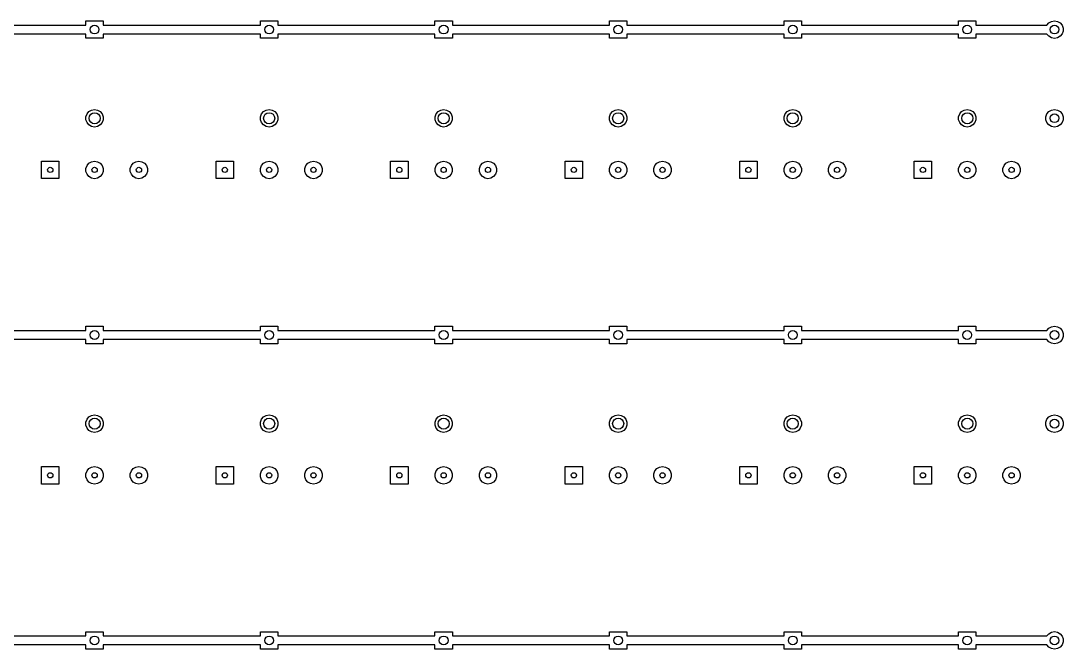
# Model space of a CAD drawing. Extents: x 183 to 424, y -367 to -69.
# Drawn here: x 301 to 420.5, y -210.9 to -138.9 of the extents above; entities that cross this region are included whole.
import ezdxf

# ---------------------------------------------------------------- set-up
doc = ezdxf.new("R2010")
doc.units = 0
doc.header["$MEASUREMENT"] = 0
doc.layers.add('BLACK', color=7, linetype='CONTINUOUS')

msp = doc.modelspace()

# ---------------------------------------------------------------- linework, layer by layer
at = {"layer": 'Black'}
for p, q in [((290.499, -139.412), (308.501, -139.412)), ((308.501, -139.412), (308.501, -138.921)), ((308.501, -138.921), (310.499, -138.921)), ((310.499, -138.921), (310.499, -139.412)), ((310.499, -139.412), (328.501, -139.412)), ((328.501, -139.412), (328.501, -138.921)), ((328.501, -138.921), (330.499, -138.921)), ((330.499, -138.921), (330.499, -139.412)), ((330.499, -139.412), (348.501, -139.412)), ((348.501, -139.412), (348.501, -138.921)), ((348.501, -138.921), (350.499, -138.921)), ((350.499, -138.921), (350.499, -139.412)), ((350.499, -139.412), (368.501, -139.412)), ((368.501, -139.412), (368.501, -138.921)), ((368.501, -138.921), (370.499, -138.921)), ((370.499, -138.921), (370.499, -139.412)), ((370.499, -139.412), (388.501, -139.412)), ((388.501, -139.412), (388.501, -138.921)), ((388.501, -138.921), (390.499, -138.921)), ((390.499, -138.921), (390.499, -139.412)), ((390.499, -139.412), (408.501, -139.412)), ((408.501, -139.412), (408.501, -138.921)), ((408.501, -138.921), (410.499, -138.921)), ((410.499, -138.921), (410.499, -139.412)), ((410.499, -139.412), (418.636, -139.412)), ((418.636, -139.412), (418.855, -139.151)), ((418.855, -139.151), (419.157, -138.977)), ((419.157, -138.977), (419.5, -138.917)), ((419.5, -138.917), (419.843, -138.977)), ((419.843, -138.977), (420.145, -139.151)), ((420.145, -139.151), (420.369, -139.418)), ((420.369, -139.418), (420.488, -139.746)), ((308.501, -140.428), (290.499, -140.428)), ((308.501, -140.919), (308.501, -140.428)), ((310.499, -140.919), (308.501, -140.919)), ((328.501, -140.428), (310.499, -140.428)), ((310.499, -140.428), (310.499, -140.919)), ((328.501, -140.919), (328.501, -140.428)), ((330.499, -140.919), (328.501, -140.919)), ((348.501, -140.428), (330.499, -140.428)), ((330.499, -140.428), (330.499, -140.919)), ((348.501, -140.919), (348.501, -140.428)), ((350.499, -140.919), (348.501, -140.919)), ((368.501, -140.428), (350.499, -140.428)), ((350.499, -140.428), (350.499, -140.919)), ((368.501, -140.919), (368.501, -140.428)), ((370.499, -140.919), (368.501, -140.919)), ((388.501, -140.428), (370.499, -140.428)), ((370.499, -140.428), (370.499, -140.919)), ((388.501, -140.919), (388.501, -140.428)), ((390.499, -140.919), (388.501, -140.919)), ((408.501, -140.428), (390.499, -140.428)), ((390.499, -140.428), (390.499, -140.919)), ((408.501, -140.919), (408.501, -140.428)), ((410.499, -140.919), (408.501, -140.919)), ((418.636, -140.428), (410.499, -140.428)), ((410.499, -140.428), (410.499, -140.919)), ((418.855, -140.689), (418.636, -140.428)), ((419.157, -140.863), (418.855, -140.689)), ((419.5, -140.923), (419.157, -140.863)), ((419.843, -140.863), (419.5, -140.923)), ((420.145, -140.689), (419.843, -140.863)), ((420.369, -140.422), (420.145, -140.689)), ((420.488, -140.094), (420.369, -140.422)), ((420.488, -139.746), (420.488, -140.094)), ((308.855, -149.311), (309.157, -149.137)), ((309.157, -149.137), (309.5, -149.077)), ((309.5, -149.077), (309.843, -149.137)), ((309.843, -149.137), (310.145, -149.311)), ((328.855, -149.311), (329.157, -149.137)), ((329.157, -149.137), (329.5, -149.077)), ((329.5, -149.077), (329.843, -149.137)), ((329.843, -149.137), (330.145, -149.311)), ((348.855, -149.311), (349.157, -149.137)), ((349.157, -149.137), (349.5, -149.077)), ((349.5, -149.077), (349.843, -149.137)), ((349.843, -149.137), (350.145, -149.311)), ((368.855, -149.311), (369.157, -149.137)), ((369.157, -149.137), (369.5, -149.077)), ((369.5, -149.077), (369.843, -149.137)), ((369.843, -149.137), (370.145, -149.311)), ((388.855, -149.311), (389.157, -149.137)), ((389.157, -149.137), (389.5, -149.077)), ((389.5, -149.077), (389.843, -149.137)), ((389.843, -149.137), (390.145, -149.311)), ((408.855, -149.311), (409.157, -149.137)), ((409.157, -149.137), (409.5, -149.077)), ((409.5, -149.077), (409.843, -149.137)), ((409.843, -149.137), (410.145, -149.311)), ((418.855, -149.311), (419.157, -149.137)), ((419.157, -149.137), (419.5, -149.077)), ((419.5, -149.077), (419.843, -149.137)), ((419.843, -149.137), (420.145, -149.311)), ((308.512, -149.906), (308.631, -149.578)), ((308.512, -150.254), (308.512, -149.906)), ((308.631, -150.582), (308.512, -150.254)), ((308.631, -149.578), (308.855, -149.311)), ((310.145, -149.311), (310.369, -149.578)), ((310.369, -149.578), (310.488, -149.906)), ((310.488, -150.254), (310.369, -150.582)), ((310.488, -149.906), (310.488, -150.254)), ((328.512, -149.906), (328.631, -149.578)), ((328.512, -150.254), (328.512, -149.906)), ((328.631, -150.582), (328.512, -150.254)), ((328.631, -149.578), (328.855, -149.311)), ((330.145, -149.311), (330.369, -149.578)), ((330.369, -149.578), (330.488, -149.906)), ((330.488, -150.254), (330.369, -150.582)), ((330.488, -149.906), (330.488, -150.254)), ((348.512, -149.906), (348.631, -149.578)), ((348.512, -150.254), (348.512, -149.906)), ((348.631, -150.582), (348.512, -150.254)), ((348.631, -149.578), (348.855, -149.311)), ((350.145, -149.311), (350.369, -149.578)), ((350.369, -149.578), (350.488, -149.906)), ((350.488, -150.254), (350.369, -150.582)), ((350.488, -149.906), (350.488, -150.254)), ((368.512, -149.906), (368.631, -149.578)), ((368.512, -150.254), (368.512, -149.906)), ((368.631, -150.582), (368.512, -150.254)), ((368.631, -149.578), (368.855, -149.311)), ((370.145, -149.311), (370.369, -149.578)), ((370.369, -149.578), (370.488, -149.906)), ((370.488, -150.254), (370.369, -150.582)), ((370.488, -149.906), (370.488, -150.254)), ((388.512, -149.906), (388.631, -149.578)), ((388.512, -150.254), (388.512, -149.906)), ((388.631, -150.582), (388.512, -150.254)), ((388.631, -149.578), (388.855, -149.311)), ((390.145, -149.311), (390.369, -149.578)), ((390.369, -149.578), (390.488, -149.906)), ((390.488, -150.254), (390.369, -150.582)), ((390.488, -149.906), (390.488, -150.254)), ((408.512, -149.906), (408.631, -149.578)), ((408.512, -150.254), (408.512, -149.906)), ((408.631, -150.582), (408.512, -150.254)), ((408.631, -149.578), (408.855, -149.311)), ((410.145, -149.311), (410.369, -149.578)), ((410.369, -149.578), (410.488, -149.906)), ((410.488, -150.254), (410.369, -150.582)), ((410.488, -149.906), (410.488, -150.254)), ((418.512, -149.906), (418.631, -149.578)), ((418.512, -150.254), (418.512, -149.906)), ((418.631, -150.582), (418.512, -150.254)), ((418.631, -149.578), (418.855, -149.311)), ((420.145, -149.311), (420.369, -149.578)), ((420.369, -149.578), (420.488, -149.906)), ((420.488, -150.254), (420.369, -150.582)), ((420.488, -149.906), (420.488, -150.254)), ((308.855, -150.849), (308.631, -150.582)), ((309.157, -151.023), (308.855, -150.849)), ((309.5, -151.083), (309.157, -151.023)), ((309.843, -151.023), (309.5, -151.083)), ((310.145, -150.849), (309.843, -151.023)), ((310.369, -150.582), (310.145, -150.849)), ((328.855, -150.849), (328.631, -150.582)), ((329.157, -151.023), (328.855, -150.849)), ((329.5, -151.083), (329.157, -151.023)), ((329.843, -151.023), (329.5, -151.083)), ((330.145, -150.849), (329.843, -151.023)), ((330.369, -150.582), (330.145, -150.849)), ((348.855, -150.849), (348.631, -150.582)), ((349.157, -151.023), (348.855, -150.849)), ((349.5, -151.083), (349.157, -151.023)), ((349.843, -151.023), (349.5, -151.083)), ((350.145, -150.849), (349.843, -151.023)), ((350.369, -150.582), (350.145, -150.849)), ((368.855, -150.849), (368.631, -150.582)), ((369.157, -151.023), (368.855, -150.849)), ((369.5, -151.083), (369.157, -151.023)), ((369.843, -151.023), (369.5, -151.083)), ((370.145, -150.849), (369.843, -151.023)), ((370.369, -150.582), (370.145, -150.849)), ((388.855, -150.849), (388.631, -150.582)), ((389.157, -151.023), (388.855, -150.849)), ((389.5, -151.083), (389.157, -151.023)), ((389.843, -151.023), (389.5, -151.083)), ((390.145, -150.849), (389.843, -151.023)), ((390.369, -150.582), (390.145, -150.849)), ((408.855, -150.849), (408.631, -150.582)), ((409.157, -151.023), (408.855, -150.849)), ((409.5, -151.083), (409.157, -151.023)), ((409.843, -151.023), (409.5, -151.083)), ((410.145, -150.849), (409.843, -151.023)), ((410.369, -150.582), (410.145, -150.849)), ((418.855, -150.849), (418.631, -150.582)), ((419.157, -151.023), (418.855, -150.849)), ((419.5, -151.083), (419.157, -151.023)), ((419.843, -151.023), (419.5, -151.083)), ((420.145, -150.849), (419.843, -151.023)), ((420.369, -150.582), (420.145, -150.849)), ((303.42, -157), (303.42, -155)), ((303.42, -155), (305.42, -155)), ((305.42, -155), (305.42, -157)), ((308.631, -155.498), (308.855, -155.231)), ((308.855, -155.231), (309.157, -155.057)), ((309.157, -155.057), (309.5, -154.996)), ((309.5, -154.996), (309.843, -155.057)), ((309.843, -155.057), (310.145, -155.231)), ((310.145, -155.231), (310.369, -155.498)), ((313.711, -155.498), (313.935, -155.231)), ((313.935, -155.231), (314.237, -155.057)), ((314.237, -155.057), (314.58, -154.996)), ((314.58, -154.996), (314.923, -155.057)), ((314.923, -155.057), (315.225, -155.231)), ((315.225, -155.231), (315.449, -155.498)), ((323.42, -157), (323.42, -155)), ((323.42, -155), (325.42, -155)), ((325.42, -155), (325.42, -157)), ((328.631, -155.498), (328.855, -155.231)), ((328.855, -155.231), (329.157, -155.057)), ((329.157, -155.057), (329.5, -154.996)), ((329.5, -154.996), (329.843, -155.057)), ((329.843, -155.057), (330.145, -155.231)), ((330.145, -155.231), (330.369, -155.498)), ((333.711, -155.498), (333.935, -155.231)), ((333.935, -155.231), (334.237, -155.057)), ((334.237, -155.057), (334.58, -154.996)), ((334.58, -154.996), (334.923, -155.057)), ((334.923, -155.057), (335.225, -155.231)), ((335.225, -155.231), (335.449, -155.498)), ((343.42, -157), (343.42, -155)), ((343.42, -155), (345.42, -155)), ((345.42, -155), (345.42, -157)), ((348.631, -155.498), (348.855, -155.231)), ((348.855, -155.231), (349.157, -155.057)), ((349.157, -155.057), (349.5, -154.996)), ((349.5, -154.996), (349.843, -155.057)), ((349.843, -155.057), (350.145, -155.231)), ((350.145, -155.231), (350.369, -155.498)), ((353.711, -155.498), (353.935, -155.231)), ((353.935, -155.231), (354.237, -155.057)), ((354.237, -155.057), (354.58, -154.996)), ((354.58, -154.996), (354.923, -155.057)), ((354.923, -155.057), (355.225, -155.231)), ((355.225, -155.231), (355.449, -155.498)), ((363.42, -157), (363.42, -155)), ((363.42, -155), (365.42, -155)), ((365.42, -155), (365.42, -157)), ((368.631, -155.498), (368.855, -155.231)), ((368.855, -155.231), (369.157, -155.057)), ((369.157, -155.057), (369.5, -154.996)), ((369.5, -154.996), (369.843, -155.057)), ((369.843, -155.057), (370.145, -155.231)), ((370.145, -155.231), (370.369, -155.498)), ((373.711, -155.498), (373.935, -155.231)), ((373.935, -155.231), (374.237, -155.057)), ((374.237, -155.057), (374.58, -154.996)), ((374.58, -154.996), (374.923, -155.057)), ((374.923, -155.057), (375.225, -155.231)), ((375.225, -155.231), (375.449, -155.498)), ((383.42, -157), (383.42, -155)), ((383.42, -155), (385.42, -155)), ((385.42, -155), (385.42, -157)), ((388.631, -155.498), (388.855, -155.231)), ((388.855, -155.231), (389.157, -155.057)), ((389.157, -155.057), (389.5, -154.996)), ((389.5, -154.996), (389.843, -155.057)), ((389.843, -155.057), (390.145, -155.231)), ((390.145, -155.231), (390.369, -155.498)), ((393.711, -155.498), (393.935, -155.231)), ((393.935, -155.231), (394.237, -155.057)), ((394.237, -155.057), (394.58, -154.996)), ((394.58, -154.996), (394.923, -155.057)), ((394.923, -155.057), (395.225, -155.231)), ((395.225, -155.231), (395.449, -155.498)), ((403.42, -157), (403.42, -155)), ((403.42, -155), (405.42, -155)), ((405.42, -155), (405.42, -157)), ((408.631, -155.498), (408.855, -155.231)), ((408.855, -155.231), (409.157, -155.057)), ((409.157, -155.057), (409.5, -154.996)), ((409.5, -154.996), (409.843, -155.057)), ((409.843, -155.057), (410.145, -155.231)), ((410.145, -155.231), (410.369, -155.498)), ((413.711, -155.498), (413.935, -155.231)), ((413.935, -155.231), (414.237, -155.057)), ((414.237, -155.057), (414.58, -154.996)), ((414.58, -154.996), (414.923, -155.057)), ((414.923, -155.057), (415.225, -155.231)), ((415.225, -155.231), (415.449, -155.498)), ((308.511, -155.826), (308.631, -155.498)), ((308.511, -156.174), (308.511, -155.826)), ((308.631, -156.502), (308.511, -156.174)), ((310.369, -155.498), (310.489, -155.826)), ((310.489, -156.174), (310.369, -156.502)), ((310.489, -155.826), (310.489, -156.174)), ((313.591, -155.826), (313.711, -155.498)), ((313.591, -156.174), (313.591, -155.826)), ((313.711, -156.502), (313.591, -156.174)), ((315.449, -155.498), (315.569, -155.826)), ((315.569, -156.174), (315.449, -156.502)), ((315.569, -155.826), (315.569, -156.174)), ((328.511, -155.826), (328.631, -155.498)), ((328.511, -156.174), (328.511, -155.826)), ((328.631, -156.502), (328.511, -156.174)), ((330.369, -155.498), (330.489, -155.826)), ((330.489, -156.174), (330.369, -156.502)), ((330.489, -155.826), (330.489, -156.174)), ((333.591, -155.826), (333.711, -155.498)), ((333.591, -156.174), (333.591, -155.826)), ((333.711, -156.502), (333.591, -156.174)), ((335.449, -155.498), (335.569, -155.826)), ((335.569, -156.174), (335.449, -156.502)), ((335.569, -155.826), (335.569, -156.174)), ((348.511, -155.826), (348.631, -155.498)), ((348.511, -156.174), (348.511, -155.826)), ((348.631, -156.502), (348.511, -156.174)), ((350.369, -155.498), (350.489, -155.826)), ((350.489, -156.174), (350.369, -156.502)), ((350.489, -155.826), (350.489, -156.174)), ((353.591, -155.826), (353.711, -155.498)), ((353.591, -156.174), (353.591, -155.826)), ((353.711, -156.502), (353.591, -156.174)), ((355.449, -155.498), (355.569, -155.826)), ((355.569, -156.174), (355.449, -156.502)), ((355.569, -155.826), (355.569, -156.174)), ((368.511, -155.826), (368.631, -155.498)), ((368.511, -156.174), (368.511, -155.826)), ((368.631, -156.502), (368.511, -156.174)), ((370.369, -155.498), (370.489, -155.826)), ((370.489, -156.174), (370.369, -156.502)), ((370.489, -155.826), (370.489, -156.174)), ((373.591, -155.826), (373.711, -155.498)), ((373.591, -156.174), (373.591, -155.826)), ((373.711, -156.502), (373.591, -156.174)), ((375.449, -155.498), (375.569, -155.826)), ((375.569, -156.174), (375.449, -156.502)), ((375.569, -155.826), (375.569, -156.174)), ((388.511, -155.826), (388.631, -155.498)), ((388.511, -156.174), (388.511, -155.826)), ((388.631, -156.502), (388.511, -156.174)), ((390.369, -155.498), (390.489, -155.826)), ((390.489, -156.174), (390.369, -156.502)), ((390.489, -155.826), (390.489, -156.174)), ((393.591, -155.826), (393.711, -155.498)), ((393.591, -156.174), (393.591, -155.826)), ((393.711, -156.502), (393.591, -156.174)), ((395.449, -155.498), (395.569, -155.826)), ((395.569, -156.174), (395.449, -156.502)), ((395.569, -155.826), (395.569, -156.174)), ((408.511, -155.826), (408.631, -155.498)), ((408.511, -156.174), (408.511, -155.826)), ((408.631, -156.502), (408.511, -156.174)), ((410.369, -155.498), (410.489, -155.826)), ((410.489, -156.174), (410.369, -156.502)), ((410.489, -155.826), (410.489, -156.174)), ((413.591, -155.826), (413.711, -155.498)), ((413.591, -156.174), (413.591, -155.826)), ((413.711, -156.502), (413.591, -156.174)), ((415.449, -155.498), (415.569, -155.826)), ((415.569, -156.174), (415.449, -156.502)), ((415.569, -155.826), (415.569, -156.174)), ((305.42, -157), (303.42, -157)), ((308.855, -156.769), (308.631, -156.502)), ((309.157, -156.943), (308.855, -156.769)), ((309.5, -157.004), (309.157, -156.943)), ((309.843, -156.943), (309.5, -157.004)), ((310.145, -156.769), (309.843, -156.943)), ((310.369, -156.502), (310.145, -156.769)), ((313.935, -156.769), (313.711, -156.502)), ((314.237, -156.943), (313.935, -156.769)), ((314.58, -157.004), (314.237, -156.943)), ((314.923, -156.943), (314.58, -157.004)), ((315.225, -156.769), (314.923, -156.943)), ((315.449, -156.502), (315.225, -156.769)), ((325.42, -157), (323.42, -157)), ((328.855, -156.769), (328.631, -156.502)), ((329.157, -156.943), (328.855, -156.769)), ((329.5, -157.004), (329.157, -156.943)), ((329.843, -156.943), (329.5, -157.004)), ((330.145, -156.769), (329.843, -156.943)), ((330.369, -156.502), (330.145, -156.769)), ((333.935, -156.769), (333.711, -156.502)), ((334.237, -156.943), (333.935, -156.769)), ((334.58, -157.004), (334.237, -156.943)), ((334.923, -156.943), (334.58, -157.004)), ((335.225, -156.769), (334.923, -156.943)), ((335.449, -156.502), (335.225, -156.769)), ((345.42, -157), (343.42, -157)), ((348.855, -156.769), (348.631, -156.502)), ((349.157, -156.943), (348.855, -156.769)), ((349.5, -157.004), (349.157, -156.943)), ((349.843, -156.943), (349.5, -157.004)), ((350.145, -156.769), (349.843, -156.943)), ((350.369, -156.502), (350.145, -156.769)), ((353.935, -156.769), (353.711, -156.502)), ((354.237, -156.943), (353.935, -156.769)), ((354.58, -157.004), (354.237, -156.943)), ((354.923, -156.943), (354.58, -157.004)), ((355.225, -156.769), (354.923, -156.943)), ((355.449, -156.502), (355.225, -156.769)), ((365.42, -157), (363.42, -157)), ((368.855, -156.769), (368.631, -156.502)), ((369.157, -156.943), (368.855, -156.769)), ((369.5, -157.004), (369.157, -156.943)), ((369.843, -156.943), (369.5, -157.004)), ((370.145, -156.769), (369.843, -156.943)), ((370.369, -156.502), (370.145, -156.769)), ((373.935, -156.769), (373.711, -156.502)), ((374.237, -156.943), (373.935, -156.769)), ((374.58, -157.004), (374.237, -156.943)), ((374.923, -156.943), (374.58, -157.004)), ((375.225, -156.769), (374.923, -156.943)), ((375.449, -156.502), (375.225, -156.769)), ((385.42, -157), (383.42, -157)), ((388.855, -156.769), (388.631, -156.502)), ((389.157, -156.943), (388.855, -156.769)), ((389.5, -157.004), (389.157, -156.943)), ((389.843, -156.943), (389.5, -157.004)), ((390.145, -156.769), (389.843, -156.943)), ((390.369, -156.502), (390.145, -156.769)), ((393.935, -156.769), (393.711, -156.502)), ((394.237, -156.943), (393.935, -156.769)), ((394.58, -157.004), (394.237, -156.943)), ((394.923, -156.943), (394.58, -157.004)), ((395.225, -156.769), (394.923, -156.943)), ((395.449, -156.502), (395.225, -156.769)), ((405.42, -157), (403.42, -157)), ((408.855, -156.769), (408.631, -156.502)), ((409.157, -156.943), (408.855, -156.769)), ((409.5, -157.004), (409.157, -156.943)), ((409.843, -156.943), (409.5, -157.004)), ((410.145, -156.769), (409.843, -156.943)), ((410.369, -156.502), (410.145, -156.769)), ((413.935, -156.769), (413.711, -156.502)), ((414.237, -156.943), (413.935, -156.769)), ((414.58, -157.004), (414.237, -156.943)), ((414.923, -156.943), (414.58, -157.004)), ((415.225, -156.769), (414.923, -156.943)), ((415.449, -156.502), (415.225, -156.769)), ((308.501, -174.412), (308.501, -173.921)), ((308.501, -173.921), (310.499, -173.921)), ((310.499, -173.921), (310.499, -174.412)), ((328.501, -174.412), (328.501, -173.921)), ((328.501, -173.921), (330.499, -173.921)), ((330.499, -173.921), (330.499, -174.412)), ((348.501, -174.412), (348.501, -173.921)), ((348.501, -173.921), (350.499, -173.921)), ((350.499, -173.921), (350.499, -174.412)), ((368.501, -174.412), (368.501, -173.921)), ((368.501, -173.921), (370.499, -173.921)), ((370.499, -173.921), (370.499, -174.412)), ((388.501, -174.412), (388.501, -173.921)), ((388.501, -173.921), (390.499, -173.921)), ((390.499, -173.921), (390.499, -174.412)), ((408.501, -174.412), (408.501, -173.921)), ((408.501, -173.921), (410.499, -173.921)), ((410.499, -173.921), (410.499, -174.412)), ((418.636, -174.412), (418.855, -174.151)), ((418.855, -174.151), (419.157, -173.977)), ((419.157, -173.977), (419.5, -173.917)), ((419.5, -173.917), (419.843, -173.977)), ((419.843, -173.977), (420.145, -174.151)), ((420.145, -174.151), (420.369, -174.418)), ((290.499, -174.412), (308.501, -174.412)), ((308.501, -175.428), (290.499, -175.428)), ((308.501, -175.919), (308.501, -175.428)), ((310.499, -174.412), (328.501, -174.412)), ((328.501, -175.428), (310.499, -175.428)), ((310.499, -175.428), (310.499, -175.919)), ((328.501, -175.919), (328.501, -175.428)), ((330.499, -174.412), (348.501, -174.412)), ((348.501, -175.428), (330.499, -175.428)), ((330.499, -175.428), (330.499, -175.919)), ((348.501, -175.919), (348.501, -175.428)), ((350.499, -174.412), (368.501, -174.412)), ((368.501, -175.428), (350.499, -175.428)), ((350.499, -175.428), (350.499, -175.919)), ((368.501, -175.919), (368.501, -175.428)), ((370.499, -174.412), (388.501, -174.412)), ((388.501, -175.428), (370.499, -175.428)), ((370.499, -175.428), (370.499, -175.919)), ((388.501, -175.919), (388.501, -175.428)), ((390.499, -174.412), (408.501, -174.412)), ((408.501, -175.428), (390.499, -175.428)), ((390.499, -175.428), (390.499, -175.919)), ((408.501, -175.919), (408.501, -175.428)), ((410.499, -174.412), (418.636, -174.412)), ((418.636, -175.428), (410.499, -175.428)), ((410.499, -175.428), (410.499, -175.919)), ((418.855, -175.689), (418.636, -175.428)), ((420.369, -175.422), (420.145, -175.689)), ((420.369, -174.418), (420.488, -174.746)), ((420.488, -175.094), (420.369, -175.422)), ((420.488, -174.746), (420.488, -175.094)), ((310.499, -175.919), (308.501, -175.919)), ((330.499, -175.919), (328.501, -175.919)), ((350.499, -175.919), (348.501, -175.919)), ((370.499, -175.919), (368.501, -175.919)), ((390.499, -175.919), (388.501, -175.919)), ((410.499, -175.919), (408.501, -175.919)), ((419.157, -175.863), (418.855, -175.689)), ((419.5, -175.923), (419.157, -175.863)), ((419.843, -175.863), (419.5, -175.923)), ((420.145, -175.689), (419.843, -175.863)), ((308.512, -184.906), (308.631, -184.578)), ((308.512, -185.254), (308.512, -184.906)), ((308.631, -184.578), (308.855, -184.311)), ((308.855, -184.311), (309.157, -184.137)), ((309.157, -184.137), (309.5, -184.077)), ((309.5, -184.077), (309.843, -184.137)), ((309.843, -184.137), (310.145, -184.311)), ((310.145, -184.311), (310.369, -184.578)), ((310.369, -184.578), (310.488, -184.906)), ((310.488, -184.906), (310.488, -185.254)), ((328.512, -184.906), (328.631, -184.578)), ((328.512, -185.254), (328.512, -184.906)), ((328.631, -184.578), (328.855, -184.311)), ((328.855, -184.311), (329.157, -184.137)), ((329.157, -184.137), (329.5, -184.077)), ((329.5, -184.077), (329.843, -184.137)), ((329.843, -184.137), (330.145, -184.311)), ((330.145, -184.311), (330.369, -184.578)), ((330.369, -184.578), (330.488, -184.906)), ((330.488, -184.906), (330.488, -185.254)), ((348.512, -184.906), (348.631, -184.578)), ((348.512, -185.254), (348.512, -184.906)), ((348.631, -184.578), (348.855, -184.311)), ((348.855, -184.311), (349.157, -184.137)), ((349.157, -184.137), (349.5, -184.077)), ((349.5, -184.077), (349.843, -184.137)), ((349.843, -184.137), (350.145, -184.311)), ((350.145, -184.311), (350.369, -184.578)), ((350.369, -184.578), (350.488, -184.906)), ((350.488, -184.906), (350.488, -185.254)), ((368.512, -184.906), (368.631, -184.578)), ((368.512, -185.254), (368.512, -184.906)), ((368.631, -184.578), (368.855, -184.311)), ((368.855, -184.311), (369.157, -184.137)), ((369.157, -184.137), (369.5, -184.077)), ((369.5, -184.077), (369.843, -184.137)), ((369.843, -184.137), (370.145, -184.311)), ((370.145, -184.311), (370.369, -184.578)), ((370.369, -184.578), (370.488, -184.906)), ((370.488, -184.906), (370.488, -185.254)), ((388.512, -184.906), (388.631, -184.578)), ((388.512, -185.254), (388.512, -184.906)), ((388.631, -184.578), (388.855, -184.311)), ((388.855, -184.311), (389.157, -184.137)), ((389.157, -184.137), (389.5, -184.077)), ((389.5, -184.077), (389.843, -184.137)), ((389.843, -184.137), (390.145, -184.311)), ((390.145, -184.311), (390.369, -184.578)), ((390.369, -184.578), (390.488, -184.906)), ((390.488, -184.906), (390.488, -185.254)), ((408.512, -184.906), (408.631, -184.578)), ((408.512, -185.254), (408.512, -184.906)), ((408.631, -184.578), (408.855, -184.311)), ((408.855, -184.311), (409.157, -184.137)), ((409.157, -184.137), (409.5, -184.077)), ((409.5, -184.077), (409.843, -184.137)), ((409.843, -184.137), (410.145, -184.311)), ((410.145, -184.311), (410.369, -184.578)), ((410.369, -184.578), (410.488, -184.906)), ((410.488, -184.906), (410.488, -185.254)), ((418.512, -184.906), (418.631, -184.578)), ((418.512, -185.254), (418.512, -184.906)), ((418.631, -184.578), (418.855, -184.311)), ((418.855, -184.311), (419.157, -184.137)), ((419.157, -184.137), (419.5, -184.077)), ((419.5, -184.077), (419.843, -184.137)), ((419.843, -184.137), (420.145, -184.311)), ((420.145, -184.311), (420.369, -184.578)), ((420.369, -184.578), (420.488, -184.906)), ((420.488, -184.906), (420.488, -185.254)), ((308.631, -185.582), (308.512, -185.254)), ((308.855, -185.849), (308.631, -185.582)), ((309.157, -186.023), (308.855, -185.849)), ((309.5, -186.083), (309.157, -186.023)), ((309.843, -186.023), (309.5, -186.083)), ((310.145, -185.849), (309.843, -186.023)), ((310.369, -185.582), (310.145, -185.849)), ((310.488, -185.254), (310.369, -185.582)), ((328.631, -185.582), (328.512, -185.254)), ((328.855, -185.849), (328.631, -185.582)), ((329.157, -186.023), (328.855, -185.849)), ((329.5, -186.083), (329.157, -186.023)), ((329.843, -186.023), (329.5, -186.083)), ((330.145, -185.849), (329.843, -186.023)), ((330.369, -185.582), (330.145, -185.849)), ((330.488, -185.254), (330.369, -185.582)), ((348.631, -185.582), (348.512, -185.254)), ((348.855, -185.849), (348.631, -185.582)), ((349.157, -186.023), (348.855, -185.849)), ((349.5, -186.083), (349.157, -186.023)), ((349.843, -186.023), (349.5, -186.083)), ((350.145, -185.849), (349.843, -186.023)), ((350.369, -185.582), (350.145, -185.849)), ((350.488, -185.254), (350.369, -185.582)), ((368.631, -185.582), (368.512, -185.254)), ((368.855, -185.849), (368.631, -185.582)), ((369.157, -186.023), (368.855, -185.849)), ((369.5, -186.083), (369.157, -186.023)), ((369.843, -186.023), (369.5, -186.083)), ((370.145, -185.849), (369.843, -186.023)), ((370.369, -185.582), (370.145, -185.849)), ((370.488, -185.254), (370.369, -185.582)), ((388.631, -185.582), (388.512, -185.254)), ((388.855, -185.849), (388.631, -185.582)), ((389.157, -186.023), (388.855, -185.849)), ((389.5, -186.083), (389.157, -186.023)), ((389.843, -186.023), (389.5, -186.083)), ((390.145, -185.849), (389.843, -186.023)), ((390.369, -185.582), (390.145, -185.849)), ((390.488, -185.254), (390.369, -185.582)), ((408.631, -185.582), (408.512, -185.254)), ((408.855, -185.849), (408.631, -185.582)), ((409.157, -186.023), (408.855, -185.849)), ((409.5, -186.083), (409.157, -186.023)), ((409.843, -186.023), (409.5, -186.083)), ((410.145, -185.849), (409.843, -186.023)), ((410.369, -185.582), (410.145, -185.849)), ((410.488, -185.254), (410.369, -185.582)), ((418.631, -185.582), (418.512, -185.254)), ((418.855, -185.849), (418.631, -185.582)), ((419.157, -186.023), (418.855, -185.849)), ((419.5, -186.083), (419.157, -186.023)), ((419.843, -186.023), (419.5, -186.083)), ((420.145, -185.849), (419.843, -186.023)), ((420.369, -185.582), (420.145, -185.849)), ((420.488, -185.254), (420.369, -185.582)), ((303.42, -192), (303.42, -190)), ((303.42, -190), (305.42, -190)), ((305.42, -190), (305.42, -192)), ((308.511, -190.826), (308.631, -190.498)), ((308.511, -191.174), (308.511, -190.826)), ((308.631, -190.498), (308.855, -190.231)), ((308.855, -190.231), (309.157, -190.057)), ((309.157, -190.057), (309.5, -189.996)), ((309.5, -189.996), (309.843, -190.057)), ((309.843, -190.057), (310.145, -190.231)), ((310.145, -190.231), (310.369, -190.498)), ((310.369, -190.498), (310.489, -190.826)), ((310.489, -190.826), (310.489, -191.174)), ((313.591, -190.826), (313.711, -190.498)), ((313.591, -191.174), (313.591, -190.826)), ((313.711, -190.498), (313.935, -190.231)), ((313.935, -190.231), (314.237, -190.057)), ((314.237, -190.057), (314.58, -189.996)), ((314.58, -189.996), (314.923, -190.057)), ((314.923, -190.057), (315.225, -190.231)), ((315.225, -190.231), (315.449, -190.498)), ((315.449, -190.498), (315.569, -190.826)), ((315.569, -190.826), (315.569, -191.174)), ((323.42, -192), (323.42, -190)), ((323.42, -190), (325.42, -190)), ((325.42, -190), (325.42, -192)), ((328.511, -190.826), (328.631, -190.498)), ((328.511, -191.174), (328.511, -190.826)), ((328.631, -190.498), (328.855, -190.231)), ((328.855, -190.231), (329.157, -190.057)), ((329.157, -190.057), (329.5, -189.996)), ((329.5, -189.996), (329.843, -190.057)), ((329.843, -190.057), (330.145, -190.231)), ((330.145, -190.231), (330.369, -190.498)), ((330.369, -190.498), (330.489, -190.826)), ((330.489, -190.826), (330.489, -191.174)), ((333.591, -190.826), (333.711, -190.498)), ((333.591, -191.174), (333.591, -190.826)), ((333.711, -190.498), (333.935, -190.231)), ((333.935, -190.231), (334.237, -190.057)), ((334.237, -190.057), (334.58, -189.996)), ((334.58, -189.996), (334.923, -190.057)), ((334.923, -190.057), (335.225, -190.231)), ((335.225, -190.231), (335.449, -190.498)), ((335.449, -190.498), (335.569, -190.826)), ((335.569, -190.826), (335.569, -191.174)), ((343.42, -192), (343.42, -190)), ((343.42, -190), (345.42, -190)), ((345.42, -190), (345.42, -192)), ((348.511, -190.826), (348.631, -190.498)), ((348.511, -191.174), (348.511, -190.826)), ((348.631, -190.498), (348.855, -190.231)), ((348.855, -190.231), (349.157, -190.057)), ((349.157, -190.057), (349.5, -189.996)), ((349.5, -189.996), (349.843, -190.057)), ((349.843, -190.057), (350.145, -190.231)), ((350.145, -190.231), (350.369, -190.498)), ((350.369, -190.498), (350.489, -190.826)), ((350.489, -190.826), (350.489, -191.174)), ((353.591, -190.826), (353.711, -190.498)), ((353.591, -191.174), (353.591, -190.826)), ((353.711, -190.498), (353.935, -190.231)), ((353.935, -190.231), (354.237, -190.057)), ((354.237, -190.057), (354.58, -189.996)), ((354.58, -189.996), (354.923, -190.057)), ((354.923, -190.057), (355.225, -190.231)), ((355.225, -190.231), (355.449, -190.498)), ((355.449, -190.498), (355.569, -190.826)), ((355.569, -190.826), (355.569, -191.174)), ((363.42, -192), (363.42, -190)), ((363.42, -190), (365.42, -190)), ((365.42, -190), (365.42, -192)), ((368.511, -190.826), (368.631, -190.498)), ((368.511, -191.174), (368.511, -190.826)), ((368.631, -190.498), (368.855, -190.231)), ((368.855, -190.231), (369.157, -190.057)), ((369.157, -190.057), (369.5, -189.996)), ((369.5, -189.996), (369.843, -190.057)), ((369.843, -190.057), (370.145, -190.231)), ((370.145, -190.231), (370.369, -190.498)), ((370.369, -190.498), (370.489, -190.826)), ((370.489, -190.826), (370.489, -191.174)), ((373.591, -190.826), (373.711, -190.498)), ((373.591, -191.174), (373.591, -190.826)), ((373.711, -190.498), (373.935, -190.231)), ((373.935, -190.231), (374.237, -190.057)), ((374.237, -190.057), (374.58, -189.996)), ((374.58, -189.996), (374.923, -190.057)), ((374.923, -190.057), (375.225, -190.231)), ((375.225, -190.231), (375.449, -190.498)), ((375.449, -190.498), (375.569, -190.826)), ((375.569, -190.826), (375.569, -191.174)), ((383.42, -192), (383.42, -190)), ((383.42, -190), (385.42, -190)), ((385.42, -190), (385.42, -192)), ((388.511, -190.826), (388.631, -190.498)), ((388.511, -191.174), (388.511, -190.826)), ((388.631, -190.498), (388.855, -190.231)), ((388.855, -190.231), (389.157, -190.057)), ((389.157, -190.057), (389.5, -189.996)), ((389.5, -189.996), (389.843, -190.057)), ((389.843, -190.057), (390.145, -190.231)), ((390.145, -190.231), (390.369, -190.498)), ((390.369, -190.498), (390.489, -190.826)), ((390.489, -190.826), (390.489, -191.174)), ((393.591, -190.826), (393.711, -190.498)), ((393.591, -191.174), (393.591, -190.826)), ((393.711, -190.498), (393.935, -190.231)), ((393.935, -190.231), (394.237, -190.057)), ((394.237, -190.057), (394.58, -189.996)), ((394.58, -189.996), (394.923, -190.057)), ((394.923, -190.057), (395.225, -190.231)), ((395.225, -190.231), (395.449, -190.498)), ((395.449, -190.498), (395.569, -190.826)), ((395.569, -190.826), (395.569, -191.174)), ((403.42, -192), (403.42, -190)), ((403.42, -190), (405.42, -190)), ((405.42, -190), (405.42, -192)), ((408.511, -190.826), (408.631, -190.498)), ((408.511, -191.174), (408.511, -190.826)), ((408.631, -190.498), (408.855, -190.231)), ((408.855, -190.231), (409.157, -190.057)), ((409.157, -190.057), (409.5, -189.996)), ((409.5, -189.996), (409.843, -190.057)), ((409.843, -190.057), (410.145, -190.231)), ((410.145, -190.231), (410.369, -190.498)), ((410.369, -190.498), (410.489, -190.826)), ((410.489, -190.826), (410.489, -191.174)), ((413.591, -190.826), (413.711, -190.498)), ((413.591, -191.174), (413.591, -190.826)), ((413.711, -190.498), (413.935, -190.231)), ((413.935, -190.231), (414.237, -190.057)), ((414.237, -190.057), (414.58, -189.996)), ((414.58, -189.996), (414.923, -190.057)), ((414.923, -190.057), (415.225, -190.231)), ((415.225, -190.231), (415.449, -190.498)), ((415.449, -190.498), (415.569, -190.826)), ((415.569, -190.826), (415.569, -191.174)), ((305.42, -192), (303.42, -192)), ((308.631, -191.502), (308.511, -191.174)), ((308.855, -191.769), (308.631, -191.502)), ((309.157, -191.943), (308.855, -191.769)), ((309.5, -192.004), (309.157, -191.943)), ((309.843, -191.943), (309.5, -192.004)), ((310.145, -191.769), (309.843, -191.943)), ((310.369, -191.502), (310.145, -191.769)), ((310.489, -191.174), (310.369, -191.502)), ((313.711, -191.502), (313.591, -191.174)), ((313.935, -191.769), (313.711, -191.502)), ((314.237, -191.943), (313.935, -191.769)), ((314.58, -192.004), (314.237, -191.943)), ((314.923, -191.943), (314.58, -192.004)), ((315.225, -191.769), (314.923, -191.943)), ((315.449, -191.502), (315.225, -191.769)), ((315.569, -191.174), (315.449, -191.502)), ((325.42, -192), (323.42, -192)), ((328.631, -191.502), (328.511, -191.174)), ((328.855, -191.769), (328.631, -191.502)), ((329.157, -191.943), (328.855, -191.769)), ((329.5, -192.004), (329.157, -191.943)), ((329.843, -191.943), (329.5, -192.004)), ((330.145, -191.769), (329.843, -191.943)), ((330.369, -191.502), (330.145, -191.769)), ((330.489, -191.174), (330.369, -191.502)), ((333.711, -191.502), (333.591, -191.174)), ((333.935, -191.769), (333.711, -191.502)), ((334.237, -191.943), (333.935, -191.769)), ((334.58, -192.004), (334.237, -191.943)), ((334.923, -191.943), (334.58, -192.004)), ((335.225, -191.769), (334.923, -191.943)), ((335.449, -191.502), (335.225, -191.769)), ((335.569, -191.174), (335.449, -191.502)), ((345.42, -192), (343.42, -192)), ((348.631, -191.502), (348.511, -191.174)), ((348.855, -191.769), (348.631, -191.502)), ((349.157, -191.943), (348.855, -191.769)), ((349.5, -192.004), (349.157, -191.943)), ((349.843, -191.943), (349.5, -192.004)), ((350.145, -191.769), (349.843, -191.943)), ((350.369, -191.502), (350.145, -191.769)), ((350.489, -191.174), (350.369, -191.502)), ((353.711, -191.502), (353.591, -191.174)), ((353.935, -191.769), (353.711, -191.502)), ((354.237, -191.943), (353.935, -191.769)), ((354.58, -192.004), (354.237, -191.943)), ((354.923, -191.943), (354.58, -192.004)), ((355.225, -191.769), (354.923, -191.943)), ((355.449, -191.502), (355.225, -191.769)), ((355.569, -191.174), (355.449, -191.502)), ((365.42, -192), (363.42, -192)), ((368.631, -191.502), (368.511, -191.174)), ((368.855, -191.769), (368.631, -191.502)), ((369.157, -191.943), (368.855, -191.769)), ((369.5, -192.004), (369.157, -191.943)), ((369.843, -191.943), (369.5, -192.004)), ((370.145, -191.769), (369.843, -191.943)), ((370.369, -191.502), (370.145, -191.769)), ((370.489, -191.174), (370.369, -191.502)), ((373.711, -191.502), (373.591, -191.174)), ((373.935, -191.769), (373.711, -191.502)), ((374.237, -191.943), (373.935, -191.769)), ((374.58, -192.004), (374.237, -191.943)), ((374.923, -191.943), (374.58, -192.004)), ((375.225, -191.769), (374.923, -191.943)), ((375.449, -191.502), (375.225, -191.769)), ((375.569, -191.174), (375.449, -191.502)), ((385.42, -192), (383.42, -192)), ((388.631, -191.502), (388.511, -191.174)), ((388.855, -191.769), (388.631, -191.502)), ((389.157, -191.943), (388.855, -191.769)), ((389.5, -192.004), (389.157, -191.943)), ((389.843, -191.943), (389.5, -192.004)), ((390.145, -191.769), (389.843, -191.943)), ((390.369, -191.502), (390.145, -191.769)), ((390.489, -191.174), (390.369, -191.502)), ((393.711, -191.502), (393.591, -191.174)), ((393.935, -191.769), (393.711, -191.502)), ((394.237, -191.943), (393.935, -191.769)), ((394.58, -192.004), (394.237, -191.943)), ((394.923, -191.943), (394.58, -192.004)), ((395.225, -191.769), (394.923, -191.943)), ((395.449, -191.502), (395.225, -191.769)), ((395.569, -191.174), (395.449, -191.502)), ((405.42, -192), (403.42, -192)), ((408.631, -191.502), (408.511, -191.174)), ((408.855, -191.769), (408.631, -191.502)), ((409.157, -191.943), (408.855, -191.769)), ((409.5, -192.004), (409.157, -191.943)), ((409.843, -191.943), (409.5, -192.004)), ((410.145, -191.769), (409.843, -191.943)), ((410.369, -191.502), (410.145, -191.769)), ((410.489, -191.174), (410.369, -191.502)), ((413.711, -191.502), (413.591, -191.174)), ((413.935, -191.769), (413.711, -191.502)), ((414.237, -191.943), (413.935, -191.769)), ((414.58, -192.004), (414.237, -191.943)), ((414.923, -191.943), (414.58, -192.004)), ((415.225, -191.769), (414.923, -191.943)), ((415.449, -191.502), (415.225, -191.769)), ((415.569, -191.174), (415.449, -191.502)), ((308.501, -209.412), (308.501, -208.921)), ((308.501, -208.921), (310.499, -208.921)), ((310.499, -208.921), (310.499, -209.412)), ((328.501, -209.412), (328.501, -208.921)), ((328.501, -208.921), (330.499, -208.921)), ((330.499, -208.921), (330.499, -209.412)), ((348.501, -209.412), (348.501, -208.921)), ((348.501, -208.921), (350.499, -208.921)), ((350.499, -208.921), (350.499, -209.412)), ((368.501, -209.412), (368.501, -208.921)), ((368.501, -208.921), (370.499, -208.921)), ((370.499, -208.921), (370.499, -209.412)), ((388.501, -209.412), (388.501, -208.921)), ((388.501, -208.921), (390.499, -208.921)), ((390.499, -208.921), (390.499, -209.412)), ((408.501, -209.412), (408.501, -208.921)), ((408.501, -208.921), (410.499, -208.921)), ((410.499, -208.921), (410.499, -209.412)), ((418.855, -209.151), (419.157, -208.977)), ((419.157, -208.977), (419.5, -208.917)), ((419.5, -208.917), (419.843, -208.977)), ((419.843, -208.977), (420.145, -209.151)), ((290.499, -209.412), (308.501, -209.412)), ((310.499, -209.412), (328.501, -209.412)), ((330.499, -209.412), (348.501, -209.412)), ((350.499, -209.412), (368.501, -209.412)), ((370.499, -209.412), (388.501, -209.412)), ((390.499, -209.412), (408.501, -209.412)), ((410.499, -209.412), (418.636, -209.412)), ((418.636, -209.412), (418.855, -209.151)), ((420.145, -209.151), (420.369, -209.418)), ((420.369, -209.418), (420.488, -209.746)), ((420.488, -210.094), (420.369, -210.422)), ((420.488, -209.746), (420.488, -210.094)), ((308.501, -210.428), (290.499, -210.428)), ((308.501, -210.919), (308.501, -210.428)), ((310.499, -210.919), (308.501, -210.919)), ((328.501, -210.428), (310.499, -210.428)), ((310.499, -210.428), (310.499, -210.919)), ((328.501, -210.919), (328.501, -210.428)), ((330.499, -210.919), (328.501, -210.919)), ((348.501, -210.428), (330.499, -210.428)), ((330.499, -210.428), (330.499, -210.919)), ((348.501, -210.919), (348.501, -210.428)), ((350.499, -210.919), (348.501, -210.919)), ((368.501, -210.428), (350.499, -210.428)), ((350.499, -210.428), (350.499, -210.919)), ((368.501, -210.919), (368.501, -210.428)), ((370.499, -210.919), (368.501, -210.919)), ((388.501, -210.428), (370.499, -210.428)), ((370.499, -210.428), (370.499, -210.919)), ((388.501, -210.919), (388.501, -210.428)), ((390.499, -210.919), (388.501, -210.919)), ((408.501, -210.428), (390.499, -210.428)), ((390.499, -210.428), (390.499, -210.919)), ((408.501, -210.919), (408.501, -210.428)), ((410.499, -210.919), (408.501, -210.919)), ((418.636, -210.428), (410.499, -210.428)), ((410.499, -210.428), (410.499, -210.919)), ((418.855, -210.689), (418.636, -210.428)), ((419.157, -210.863), (418.855, -210.689)), ((419.5, -210.923), (419.157, -210.863)), ((419.843, -210.863), (419.5, -210.923)), ((420.145, -210.689), (419.843, -210.863)), ((420.369, -210.422), (420.145, -210.689))]:
    msp.add_line(p, q, dxfattribs=at)
for centre, radius in [((309.5, -139.92), 0.5004), ((329.5, -139.92), 0.5004), ((349.5, -139.92), 0.5004), ((369.5, -139.92), 0.5004), ((389.5, -139.92), 0.5004), ((409.5, -139.92), 0.5004), ((419.5, -139.92), 0.5004), ((309.5, -150.08), 0.635), ((329.5, -150.08), 0.635), ((349.5, -150.08), 0.635), ((369.5, -150.08), 0.635), ((389.5, -150.08), 0.635), ((409.5, -150.08), 0.635), ((419.5, -150.08), 0.5004), ((304.42, -156), 0.3), ((309.5, -156), 0.3), ((314.58, -156), 0.3), ((324.42, -156), 0.3), ((329.5, -156), 0.3), ((334.58, -156), 0.3), ((344.42, -156), 0.3), ((349.5, -156), 0.3), ((354.58, -156), 0.3), ((364.42, -156), 0.3), ((369.5, -156), 0.3), ((374.58, -156), 0.3), ((384.42, -156), 0.3), ((389.5, -156), 0.3), ((394.58, -156), 0.3), ((404.42, -156), 0.3), ((409.5, -156), 0.3), ((414.58, -156), 0.3), ((309.5, -174.92), 0.5004), ((329.5, -174.92), 0.5004), ((349.5, -174.92), 0.5004), ((369.5, -174.92), 0.5004), ((389.5, -174.92), 0.5004), ((409.5, -174.92), 0.5004), ((419.5, -174.92), 0.5004), ((309.5, -185.08), 0.635), ((329.5, -185.08), 0.635), ((349.5, -185.08), 0.635), ((369.5, -185.08), 0.635), ((389.5, -185.08), 0.635), ((409.5, -185.08), 0.635), ((419.5, -185.08), 0.5004), ((304.42, -191), 0.3), ((309.5, -191), 0.3), ((314.58, -191), 0.3), ((324.42, -191), 0.3), ((329.5, -191), 0.3), ((334.58, -191), 0.3), ((344.42, -191), 0.3), ((349.5, -191), 0.3), ((354.58, -191), 0.3), ((364.42, -191), 0.3), ((369.5, -191), 0.3), ((374.58, -191), 0.3), ((384.42, -191), 0.3), ((389.5, -191), 0.3), ((394.58, -191), 0.3), ((404.42, -191), 0.3), ((409.5, -191), 0.3), ((414.58, -191), 0.3), ((309.5, -209.92), 0.5004), ((329.5, -209.92), 0.5004), ((349.5, -209.92), 0.5004), ((369.5, -209.92), 0.5004), ((389.5, -209.92), 0.5004), ((409.5, -209.92), 0.5004), ((419.5, -209.92), 0.5004)]:
    msp.add_circle(centre, radius, dxfattribs=at)

doc.saveas('drawing.dxf')
